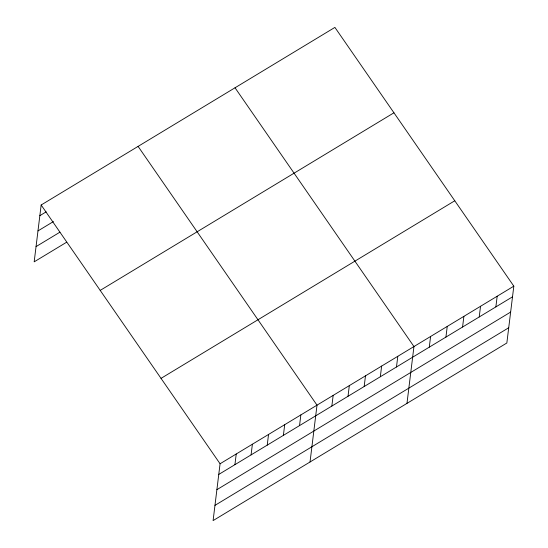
<?xml version="1.0" encoding="UTF-8"?>
<svg xmlns="http://www.w3.org/2000/svg" width="548" height="548" viewBox="0 0 548 548"><rect width="100%" height="100%" fill="white"/><g stroke="black" fill="none" stroke-linecap="round" stroke-linejoin="round"><path stroke-width="0.82" d="M41.155 205L220.07 463.759L213.097 520.6L506.845 343L513.825 286.159L334.903 27.4L41.155 205L34.175 261.841L66.486 242.305M234.921 464.67L236.229 453.991M251.073 454.902L252.388 444.223M267.232 445.134L268.541 434.454M283.385 435.365L284.7 424.686M299.544 425.597L300.852 414.918M310.031 461.991L317.011 405.15L138.089 146.391M331.855 406.061L333.17 395.382M348.014 396.293L349.323 385.614M364.167 386.525L365.482 375.846M380.326 376.757L381.634 366.078M396.485 366.989L397.793 356.31M406.972 403.383L413.952 346.541L235.03 87.783M429.283 347.158L430.598 336.479M445.928 337.095L447.243 326.409M462.574 327.026L463.889 316.347M479.226 316.963L480.534 306.284M495.872 306.901L497.18 296.221M39.84 215.679L46.162 211.857M37.97 230.914L53.423 221.57M36.045 246.614L59.931 232.174M100.195 290.392L393.95 112.792M161.03 378.367L454.785 200.767M220.07 463.759L513.825 286.159M218.762 474.438L512.517 296.838M216.892 489.672L510.647 312.072M214.967 505.366L508.715 327.766"/></g></svg>
